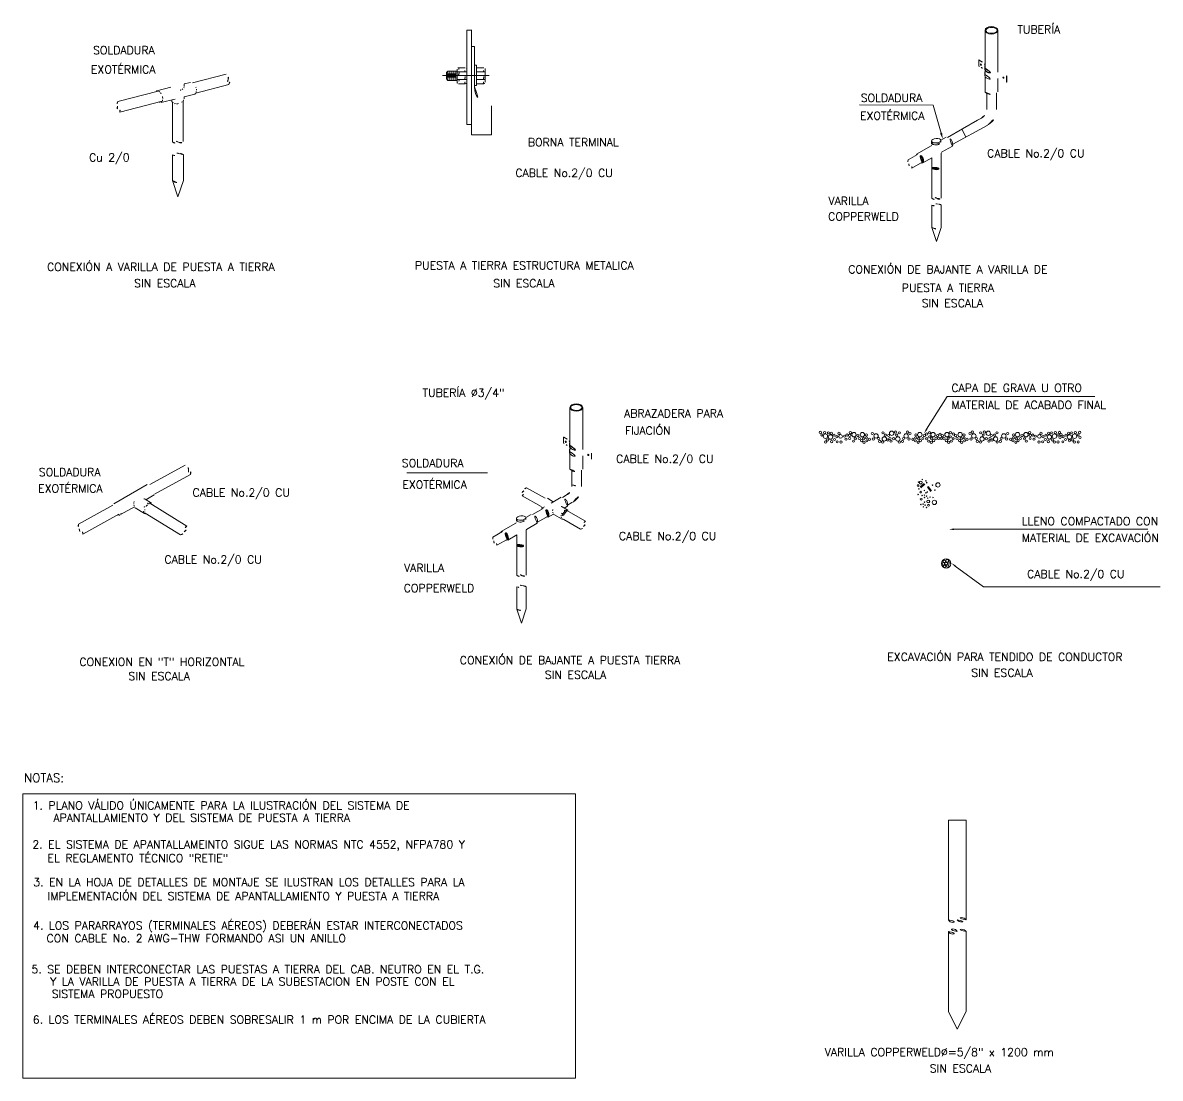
# Model space of a CAD drawing. Header units: millimetres. Extents: x 0 to 13122405194, y 0 to 58356550662.
# Drawn here: x 13122386837.7 to 13122386859.02, y 58356545444.86 to 58356545464.63 of the extents above; entities that cross this region are included whole.
import ezdxf
from ezdxf.enums import TextEntityAlignment as Align

# ---------------------------------------------------------------- set-up
doc = ezdxf.new("R2010")
doc.units = ezdxf.units.MM
doc.styles.add('ROMANS', font='romans.shx', dxfattribs={"height": 0.4})
doc.styles.add('SIMPLEX', font='simplex.shx', dxfattribs={"height": 150})

msp = doc.modelspace()

# ---------------------------------------------------------------- linework, layer by layer
at = {"color": 7, "lineweight": 15}
for p, q in [((13122386846.02009, 58356545464.49673), (13122386846.1104, 58356545464.49673)), ((13122386846.02009, 58356545462.7296), (13122386846.02009, 58356545464.49673)), ((13122386846.10626, 58356545464.49673), (13122386846.11541, 58356545464.49673)), ((13122386846.1104, 58356545462.53418), (13122386846.1104, 58356545464.49673)), ((13122386855.73393, 58356545463.75405), (13122386855.73393, 58356545464.49129)), ((13122386855.97388, 58356545463.70529), (13122386855.97388, 58356545464.49129)), ((13122386846.1104, 58356545464.19073), (13122386846.16637, 58356545464.19073)), ((13122386846.16637, 58356545463.43163), (13122386846.16637, 58356545464.19073)), ((13122386845.86921, 58356545463.79148), (13122386845.99173, 58356545463.79148)), ((13122386846.16637, 58356545463.83746), (13122386846.20272, 58356545463.83746)), ((13122386846.20272, 58356545463.4571), (13122386846.20272, 58356545463.83746)), ((13122386846.20272, 58356545463.79148), (13122386846.32936, 58356545463.79148)), ((13122386846.33135, 58356545463.79148), (13122386846.3405, 58356545463.79148)), ((13122386855.61463, 58356545463.93616), (13122386855.61902, 58356545463.9387)), ((13122386855.61463, 58356545463.93616), (13122386855.61463, 58356545463.82259)), ((13122386855.68045, 58356545463.89816), (13122386855.61463, 58356545463.93616)), ((13122386855.62742, 58356545463.8152), (13122386855.61463, 58356545463.82259)), ((13122386855.68484, 58356545463.9007), (13122386855.61902, 58356545463.9387)), ((13122386841.51069, 58356545463.6729), (13122386840.87875, 58356545463.50761)), ((13122386845.56407, 58356545463.64619), (13122386846.44148, 58356545463.64619)), ((13122386845.64113, 58356545463.70124), (13122386845.66904, 58356545463.72915)), ((13122386845.64113, 58356545463.70124), (13122386845.64113, 58356545463.58205)), ((13122386845.64113, 58356545463.58205), (13122386845.66904, 58356545463.55414)), ((13122386845.64955, 58356545463.68034), (13122386845.64955, 58356545463.60537)), ((13122386845.66904, 58356545463.72915), (13122386845.66904, 58356545463.55414)), ((13122386845.84084, 58356545463.72915), (13122386845.66904, 58356545463.72915)), ((13122386845.66914, 58356545463.68081), (13122386845.66914, 58356545463.60583)), ((13122386845.68768, 58356545463.68081), (13122386845.68768, 58356545463.60583)), ((13122386845.7037, 58356545463.72915), (13122386845.7037, 58356545463.55414)), ((13122386845.7234, 58356545463.68081), (13122386845.7234, 58356545463.60583)), ((13122386845.74121, 58356545463.72915), (13122386845.74121, 58356545463.55414)), ((13122386845.7609, 58356545463.68081), (13122386845.7609, 58356545463.60583)), ((13122386845.77872, 58356545463.72915), (13122386845.77872, 58356545463.55414)), ((13122386845.79927, 58356545463.68081), (13122386845.79927, 58356545463.60583)), ((13122386845.8162, 58356545463.72915), (13122386845.8162, 58356545463.55414)), ((13122386845.84084, 58356545463.71129), (13122386845.84084, 58356545463.76311)), ((13122386845.84084, 58356545463.57191), (13122386845.84084, 58356545463.71115)), ((13122386845.84084, 58356545463.71115), (13122386845.97721, 58356545463.71115)), ((13122386845.84084, 58356545463.57191), (13122386846.02009, 58356545463.57191)), ((13122386845.84084, 58356545463.51995), (13122386845.84084, 58356545463.57009)), ((13122386845.97831, 58356545463.71115), (13122386846.02009, 58356545463.71115)), ((13122386846.20272, 58356545463.71115), (13122386846.32599, 58356545463.71115)), ((13122386846.20272, 58356545463.57191), (13122386846.32594, 58356545463.57191)), ((13122386846.32599, 58356545463.57191), (13122386846.36886, 58356545463.57191)), ((13122386846.32708, 58356545463.71115), (13122386846.36886, 58356545463.71115)), ((13122386846.36886, 58356545463.71129), (13122386846.36886, 58356545463.76311)), ((13122386846.36886, 58356545463.57191), (13122386846.36886, 58356545463.71115)), ((13122386846.36886, 58356545463.51995), (13122386846.36886, 58356545463.57009)), ((13122386855.73393, 58356545463.33625), (13122386855.73393, 58356545463.62851)), ((13122386855.97388, 58356545463.33646), (13122386855.97388, 58356545463.58932)), ((13122386856.13663, 58356545463.63479), (13122386856.14102, 58356545463.63732)), ((13122386856.13663, 58356545463.63479), (13122386856.13663, 58356545463.52121)), ((13122386856.14102, 58356545463.63732), (13122386856.14102, 58356545463.52374)), ((13122386840.24002, 58356545463.35373), (13122386839.48518, 58356545463.15871)), ((13122386840.21142, 58356545463.3589), (13122386840.4762, 58356545463.42556)), ((13122386840.84256, 58356545463.51561), (13122386840.72581, 58356545463.48681)), ((13122386840.72628, 58356545463.43704), (13122386840.72628, 58356545463.48044)), ((13122386841.5629, 58356545463.477), (13122386840.94165, 58356545463.31447)), ((13122386840.9451, 58356545463.42886), (13122386840.94775, 58356545463.42091)), ((13122386845.84084, 58356545463.55414), (13122386845.66904, 58356545463.55414)), ((13122386845.87807, 58356545463.49159), (13122386845.86921, 58356545463.49159)), ((13122386845.98257, 58356545463.49159), (13122386845.87836, 58356545463.49159)), ((13122386845.98286, 58356545463.49159), (13122386845.99173, 58356545463.49159)), ((13122386846.16637, 58356545463.4571), (13122386846.20272, 58356545463.4571)), ((13122386846.20272, 58356545463.49159), (13122386846.33135, 58356545463.49159)), ((13122386846.33164, 58356545463.49159), (13122386846.3405, 58356545463.49159)), ((13122386856.13663, 58356545463.52121), (13122386856.14102, 58356545463.52374)), ((13122386840.3107, 58356545463.16306), (13122386839.51719, 58356545462.95901)), ((13122386840.55437, 58356545463.20342), (13122386840.28971, 58356545463.13773)), ((13122386840.49419, 58356545463.18849), (13122386840.49419, 58356545463.15886)), ((13122386840.50611, 58356545463.14352), (13122386840.50611, 58356545462.40379)), ((13122386840.70884, 58356545463.1731), (13122386840.70884, 58356545462.40606)), ((13122386840.9278, 58356545463.29511), (13122386840.72727, 58356545463.24565)), ((13122386840.72727, 58356545463.24565), (13122386840.72727, 58356545463.2165)), ((13122386855.76932, 58356545463.3116), (13122386855.76932, 58356545463.04591)), ((13122386855.95091, 58356545463.31901), (13122386855.95091, 58356545463.04807)), ((13122386846.48355, 58356545462.53418), (13122386846.48355, 58356545463.07726)), ((13122386854.76112, 58356545463.08968), (13122386853.38008, 58356545463.09496)), ((13122386854.90981, 58356545462.56805), (13122386854.76162, 58356545463.08937)), ((13122386855.76932, 58356545463.04591), (13122386855.76932, 58356545463.01034)), ((13122386855.9509, 58356545463.00939), (13122386855.95091, 58356545463.04807)), ((13122386846.02009, 58356545462.7296), (13122386846.1104, 58356545462.7296)), ((13122386855.59344, 58356545462.8063), (13122386855.03024, 58356545462.48585)), ((13122386855.12799, 58356545462.3614), (13122386855.77155, 58356545462.71099)), ((13122386855.66597, 58356545462.84757), (13122386855.59344, 58356545462.8063)), ((13122386855.7885, 58356545462.72064), (13122386855.79829, 58356545462.72682)), ((13122386846.1104, 58356545462.53418), (13122386846.48355, 58356545462.53418)), ((13122386855.29664, 58356545462.63743), (13122386855.37399, 58356545462.49503)), ((13122386854.72198, 58356545462.32711), (13122386854.4477, 58356545462.17104)), ((13122386854.73276, 58356545462.41447), (13122386854.73272, 58356545462.36131)), ((13122386854.73291, 58356545462.37917), (13122386854.73276, 58356545462.41447)), ((13122386855.00701, 58356545462.48929), (13122386854.90703, 58356545462.4324)), ((13122386854.9074, 58356545462.43), (13122386854.9074, 58356545462.4265)), ((13122386854.90747, 58356545462.39427), (13122386854.9074, 58356545462.4265)), ((13122386855.12175, 58356545462.32191), (13122386854.91884, 58356545462.20646)), ((13122386840.50793, 58356545462.15962), (13122386840.50793, 58356545461.6752)), ((13122386840.71067, 58356545462.15736), (13122386840.71067, 58356545461.67714)), ((13122386854.47094, 58356545462.16759), (13122386854.28984, 58356545462.06455)), ((13122386854.7387, 58356545462.10396), (13122386854.56953, 58356545462.0077)), ((13122386854.7387, 58356545461.91444), (13122386854.7387, 58356545462.10396)), ((13122386854.91332, 58356545462.19186), (13122386854.91332, 58356545461.92745)), ((13122386854.56752, 58356545462.02589), (13122386854.36377, 58356545461.90996)), ((13122386854.7387, 58356545461.91444), (13122386854.7387, 58356545461.34821)), ((13122386854.91332, 58356545461.92745), (13122386854.91332, 58356545461.35016)), ((13122386840.60819, 58356545461.37166), (13122386840.50793, 58356545461.6752)), ((13122386840.71067, 58356545461.67714), (13122386840.60819, 58356545461.37166)), ((13122386854.7387, 58356545461.21621), (13122386854.7387, 58356545460.79896)), ((13122386854.91332, 58356545461.21426), (13122386854.91332, 58356545460.80063)), ((13122386854.82505, 58356545460.53751), (13122386854.7387, 58356545460.79896)), ((13122386854.91332, 58356545460.80063), (13122386854.82505, 58356545460.53751)), ((13122386854.63844, 58356545457.01623), (13122386855.02654, 58356545457.63385)), ((13122386855.02654, 58356545457.63385), (13122386857.78874, 58356545457.63385)), ((13122386847.95469, 58356545456.68736), (13122386847.95469, 58356545457.4246)), ((13122386848.19464, 58356545456.6386), (13122386848.19464, 58356545457.4246)), ((13122386847.8354, 58356545456.86947), (13122386847.83978, 58356545456.872)), ((13122386847.90122, 58356545456.83147), (13122386847.8354, 58356545456.86947)), ((13122386847.8354, 58356545456.86947), (13122386847.8354, 58356545456.75589)), ((13122386847.84818, 58356545456.74851), (13122386847.8354, 58356545456.75589)), ((13122386847.90561, 58356545456.834), (13122386847.83978, 58356545456.872)), ((13122386847.95469, 58356545456.26955), (13122386847.95469, 58356545456.56181)), ((13122386848.3574, 58356545456.56809), (13122386848.36179, 58356545456.57063)), ((13122386848.3574, 58356545456.56809), (13122386848.3574, 58356545456.45451)), ((13122386848.36179, 58356545456.57063), (13122386848.36179, 58356545456.45705)), ((13122386840.74505, 58356545456.34579), (13122386840.08044, 58356545455.98064)), ((13122386848.19464, 58356545456.26978), (13122386848.19464, 58356545456.52263)), ((13122386848.3574, 58356545456.45451), (13122386848.36179, 58356545456.45705)), ((13122386840.84396, 58356545456.16889), (13122386840.17081, 58356545455.80004)), ((13122386846.40682, 58356545456.20328), (13122386844.8997, 58356545456.20328)), ((13122386847.99009, 58356545456.2449), (13122386847.99009, 58356545455.94364)), ((13122386848.17167, 58356545456.25231), (13122386848.17167, 58356545455.94301)), ((13122386839.40671, 58356545455.61838), (13122386840.034, 58356545455.98055)), ((13122386847.1402, 58356545455.92049), (13122386847.4923, 58356545455.72433)), ((13122386854.59576, 58356545456.00356), (13122386854.51708, 58356545455.93737)), ((13122386854.60835, 58356545455.98732), (13122386854.5303, 58356545455.92166)), ((13122386854.63605, 58356545456.02688), (13122386854.63371, 58356545456.00912)), ((13122386854.63371, 58356545456.00912), (13122386854.64656, 58356545456.01881)), ((13122386854.64656, 58356545456.01881), (13122386854.63605, 58356545456.02688)), ((13122386854.71527, 58356545455.85431), (13122386854.65308, 58356545455.93452)), ((13122386854.72981, 58356545455.86665), (13122386854.66768, 58356545455.94679)), ((13122386839.9922, 58356545455.70816), (13122386840.11395, 58356545455.63247)), ((13122386840.16319, 58356545455.786), (13122386840.00962, 58356545455.69733)), ((13122386847.05711, 58356545455.7719), (13122386847.41639, 58356545455.57262)), ((13122386847.53131, 58356545455.72424), (13122386847.63764, 58356545455.65665)), ((13122386847.60267, 58356545455.63592), (13122386847.7926, 58356545455.74399)), ((13122386847.8142, 58356545455.73961), (13122386847.88673, 58356545455.78088)), ((13122386854.64773, 58356545455.85247), (13122386854.64539, 58356545455.83471)), ((13122386854.64539, 58356545455.83471), (13122386854.65825, 58356545455.8444)), ((13122386854.65825, 58356545455.8444), (13122386854.64773, 58356545455.85247)), ((13122386839.39102, 58356545455.59534), (13122386838.74544, 58356545455.24063)), ((13122386839.79625, 58356545455.56139), (13122386839.53148, 58356545455.41917)), ((13122386839.9818, 58356545455.43905), (13122386839.80665, 58356545455.54813)), ((13122386840.0807, 58356545455.63027), (13122386840.77835, 58356545455.20065)), ((13122386847.45279, 58356545455.53396), (13122386847.25101, 58356545455.41915)), ((13122386847.42279, 58356545455.56082), (13122386847.44329, 58356545455.54616)), ((13122386847.42955, 58356545455.53741), (13122386847.48021, 58356545455.56624)), ((13122386847.80868, 58356545455.56371), (13122386847.91562, 58356545455.50196)), ((13122386847.8464, 58356545455.54193), (13122386847.90702, 58356545455.57642)), ((13122386847.92767, 58356545455.47591), (13122386847.88714, 58356545455.49931)), ((13122386847.91078, 58356545455.5979), (13122386847.99232, 58356545455.6443)), ((13122386847.92767, 58356545455.47591), (13122386848.24511, 58356545455.29264)), ((13122386848.00927, 58356545455.65395), (13122386848.01906, 58356545455.66013)), ((13122386839.49967, 58356545455.42377), (13122386838.8255, 58356545455.05437)), ((13122386839.99376, 58356545455.44574), (13122386840.65609, 58356545455.03891)), ((13122386846.94274, 58356545455.26041), (13122386846.66846, 58356545455.10435)), ((13122386846.95353, 58356545455.34778), (13122386846.95348, 58356545455.29462)), ((13122386846.95367, 58356545455.31247), (13122386846.95353, 58356545455.34778)), ((13122386847.22777, 58356545455.4226), (13122386847.1278, 58356545455.36572)), ((13122386847.12816, 58356545455.3633), (13122386847.12816, 58356545455.3598)), ((13122386847.12824, 58356545455.32758), (13122386847.12816, 58356545455.3598)), ((13122386847.34252, 58356545455.25522), (13122386847.13961, 58356545455.13976)), ((13122386847.54936, 58356545455.39226), (13122386847.34759, 58356545455.27744)), ((13122386847.54429, 58356545455.37003), (13122386847.64662, 58356545455.42826)), ((13122386847.80727, 58356545455.33175), (13122386847.65343, 58356545455.42075)), ((13122386847.84132, 58356545455.32419), (13122386847.81726, 58356545455.33808)), ((13122386847.84132, 58356545455.32419), (13122386848.15508, 58356545455.14304)), ((13122386846.6917, 58356545455.1009), (13122386846.5106, 58356545454.99786)), ((13122386846.95946, 58356545455.03726), (13122386846.7903, 58356545454.941)), ((13122386846.95946, 58356545455.03726), (13122386846.95946, 58356545454.84774)), ((13122386847.13408, 58356545455.12516), (13122386847.13408, 58356545454.94414)), ((13122386855.1499, 58356545455.1436), (13122386858.78573, 58356545455.1436)), ((13122386846.78828, 58356545454.9592), (13122386846.58454, 58356545454.84326)), ((13122386846.95946, 58356545454.84774), (13122386846.95946, 58356545454.28151)), ((13122386847.13408, 58356545454.94414), (13122386847.13408, 58356545454.86076)), ((13122386847.13408, 58356545454.86076), (13122386847.13408, 58356545454.28346)), ((13122386855.17544, 58356545454.45415), (13122386855.70519, 58356545454.0668)), ((13122386846.95946, 58356545454.06586), (13122386846.95946, 58356545453.64861)), ((13122386847.13408, 58356545454.06391), (13122386847.13408, 58356545453.65028)), ((13122386855.70472, 58356545454.06715), (13122386859.01686, 58356545454.06715)), ((13122386847.04581, 58356545453.38716), (13122386846.95946, 58356545453.64861)), ((13122386847.13408, 58356545453.65028), (13122386847.04581, 58356545453.38716)), ((13122386837.70068, 58356545450.18861), (13122386848.05917, 58356545450.18861)), ((13122386837.70068, 58356545444.85828), (13122386837.70068, 58356545450.18861)), ((13122386848.05917, 58356545450.18861), (13122386848.05917, 58356545444.85828)), ((13122386855.04785, 58356545449.69272), (13122386855.04785, 58356545447.82748)), ((13122386855.04785, 58356545449.69272), (13122386855.37704, 58356545449.69272)), ((13122386855.37704, 58356545449.69272), (13122386855.37704, 58356545447.82748)), ((13122386855.04785, 58356545447.60884), (13122386855.04785, 58356545446.10968)), ((13122386855.37704, 58356545447.60884), (13122386855.37704, 58356545446.10968)), ((13122386855.04785, 58356545446.10968), (13122386855.21244, 58356545445.77515)), ((13122386855.37704, 58356545446.10968), (13122386855.21244, 58356545445.77515)), ((13122386848.05917, 58356545444.85828), (13122386837.70068, 58356545444.85828))]:
    msp.add_line(p, q, dxfattribs=at)
for centre, radius in [((13122386852.64887, 58356545456.95966), 0.02102), ((13122386852.72717, 58356545456.95532), 0.02102), ((13122386852.79922, 58356545456.95099), 0.02102), ((13122386852.85247, 58356545456.94233), 0.02102), ((13122386852.99655, 58356545456.94233), 0.02102), ((13122386853.20955, 58356545456.95532), 0.02102), ((13122386853.27638, 58356545456.91579), 0.04129), ((13122386853.43518, 58356545456.91579), 0.04129), ((13122386853.61987, 58356545456.938), 0.02102), ((13122386853.82034, 58356545456.95099), 0.02102), ((13122386853.98388, 58356545456.9424), 0.04129), ((13122386854.05538, 58356545456.96444), 0.02102), ((13122386854.12583, 58356545456.95099), 0.02102), ((13122386854.28086, 58356545456.96444), 0.02102), ((13122386854.32629, 58356545456.938), 0.02102), ((13122386854.51098, 58356545456.91579), 0.04129), ((13122386854.69208, 58356545456.95359), 0.02102), ((13122386854.75782, 58356545456.91579), 0.04129), ((13122386855.01964, 58356545456.91579), 0.04129), ((13122386855.08537, 58356545456.95359), 0.02102), ((13122386855.26648, 58356545456.91579), 0.04129), ((13122386855.45117, 58356545456.938), 0.02102), ((13122386855.4966, 58356545456.96444), 0.02102), ((13122386855.65163, 58356545456.95099), 0.02102), ((13122386855.72207, 58356545456.96444), 0.02102), ((13122386855.79358, 58356545456.9424), 0.04129), ((13122386855.95712, 58356545456.95099), 0.02102), ((13122386856.15758, 58356545456.938), 0.02102), ((13122386856.34227, 58356545456.91579), 0.04129), ((13122386856.50108, 58356545456.91579), 0.04129), ((13122386856.56791, 58356545456.95532), 0.02102), ((13122386856.78091, 58356545456.94233), 0.02102), ((13122386856.92499, 58356545456.94233), 0.02102), ((13122386856.97824, 58356545456.95099), 0.02102), ((13122386857.05028, 58356545456.95532), 0.02102), ((13122386857.12859, 58356545456.95966), 0.02102), ((13122386857.30114, 58356545456.94233), 0.02102), ((13122386857.35439, 58356545456.95099), 0.02102), ((13122386857.42643, 58356545456.95532), 0.02102), ((13122386857.50474, 58356545456.95966), 0.02102), ((13122386852.67542, 58356545456.91197), 0.02102), ((13122386852.74295, 58356545456.88763), 0.04129), ((13122386852.74597, 58356545456.77774), 0.02102), ((13122386852.78042, 58356545456.81673), 0.02102), ((13122386852.83792, 58356545456.87303), 0.04129), ((13122386852.85873, 58356545456.78641), 0.02102), ((13122386852.90405, 58356545456.9071), 0.02102), ((13122386852.91198, 58356545456.82539), 0.02102), ((13122386852.95681, 58356545456.8779), 0.02102), ((13122386852.9621, 58356545456.78207), 0.02102), ((13122386853.02716, 58356545456.88277), 0.03441), ((13122386853.03414, 58356545456.77774), 0.02102), ((13122386853.10102, 58356545456.88763), 0.02102), ((13122386853.12835, 58356545456.8322), 0.02102), ((13122386853.14827, 58356545456.90797), 0.02102), ((13122386853.19599, 58356545456.90224), 0.02102), ((13122386853.19791, 58356545456.84382), 0.02102), ((13122386853.26906, 58356545456.79507), 0.02102), ((13122386853.30503, 58356545456.83895), 0.02102), ((13122386853.3505, 58356545456.89902), 0.02102), ((13122386853.3789, 58356545456.84382), 0.02102), ((13122386853.42302, 58356545456.80488), 0.02102), ((13122386853.45819, 58356545456.83895), 0.02102), ((13122386853.46639, 58356545456.77341), 0.02102), ((13122386853.50711, 58356545456.91201), 0.02102), ((13122386853.51174, 58356545456.85654), 0.02102), ((13122386853.51782, 58356545456.80063), 0.02102), ((13122386853.56532, 58356545456.82922), 0.02102), ((13122386853.63919, 58356545456.83408), 0.02102), ((13122386853.69172, 58356545456.89326), 0.04129), ((13122386853.74119, 58356545456.84382), 0.02102), ((13122386853.75878, 58356545456.79028), 0.02102), ((13122386853.81721, 58356545456.77774), 0.02102), ((13122386853.84645, 58356545456.83696), 0.04129), ((13122386853.86732, 58356545456.90768), 0.02102), ((13122386853.91236, 58356545456.8155), 0.02102), ((13122386853.92457, 58356545456.90113), 0.02102), ((13122386853.9515, 58356545456.84471), 0.02102), ((13122386853.96994, 58356545456.79412), 0.02102), ((13122386854.02008, 58356545456.83904), 0.02102), ((13122386854.07884, 58356545456.90768), 0.02102), ((13122386854.09971, 58356545456.83696), 0.04129), ((13122386854.12896, 58356545456.77774), 0.02102), ((13122386854.18739, 58356545456.79028), 0.02102), ((13122386854.20497, 58356545456.84382), 0.02102), ((13122386854.25445, 58356545456.89326), 0.04129), ((13122386854.30698, 58356545456.83408), 0.02102), ((13122386854.38084, 58356545456.82922), 0.02102), ((13122386854.42834, 58356545456.80063), 0.02102), ((13122386854.43442, 58356545456.85654), 0.02102), ((13122386854.43905, 58356545456.91201), 0.02102), ((13122386854.47977, 58356545456.77341), 0.02102), ((13122386854.48797, 58356545456.83895), 0.02102), ((13122386854.52314, 58356545456.80488), 0.02102), ((13122386854.56727, 58356545456.84382), 0.02102), ((13122386854.59567, 58356545456.89902), 0.02102), ((13122386854.63955, 58356545456.92748), 0.02102), ((13122386854.64113, 58356545456.83895), 0.02102), ((13122386854.67711, 58356545456.79507), 0.02102), ((13122386854.69208, 58356545456.87498), 0.02102), ((13122386854.72661, 58356545456.77341), 0.02102), ((13122386854.7348, 58356545456.83895), 0.02102), ((13122386854.76998, 58356545456.80488), 0.02102), ((13122386854.8141, 58356545456.84382), 0.02102), ((13122386854.8425, 58356545456.89902), 0.02102), ((13122386854.86534, 58356545456.84878), 0.02102), ((13122386854.89134, 58356545456.92554), 0.02102), ((13122386854.91211, 58356545456.84878), 0.02102), ((13122386854.93495, 58356545456.89902), 0.02102), ((13122386854.96336, 58356545456.84382), 0.02102), ((13122386855.00748, 58356545456.80488), 0.02102), ((13122386855.04265, 58356545456.83895), 0.02102), ((13122386855.05085, 58356545456.77341), 0.02102), ((13122386855.08537, 58356545456.87498), 0.02102), ((13122386855.10035, 58356545456.79507), 0.02102), ((13122386855.13633, 58356545456.83895), 0.02102), ((13122386855.13791, 58356545456.92748), 0.02102), ((13122386855.18179, 58356545456.89902), 0.02102), ((13122386855.21019, 58356545456.84382), 0.02102), ((13122386855.25431, 58356545456.80488), 0.02102), ((13122386855.28949, 58356545456.83895), 0.02102), ((13122386855.29768, 58356545456.77341), 0.02102), ((13122386855.3384, 58356545456.91201), 0.02102), ((13122386855.34304, 58356545456.85654), 0.02102), ((13122386855.34911, 58356545456.80063), 0.02102), ((13122386855.39661, 58356545456.82922), 0.02102), ((13122386855.47048, 58356545456.83408), 0.02102), ((13122386855.52301, 58356545456.89326), 0.04129), ((13122386855.57248, 58356545456.84382), 0.02102), ((13122386855.59007, 58356545456.79028), 0.02102), ((13122386855.6485, 58356545456.77774), 0.02102), ((13122386855.67774, 58356545456.83696), 0.04129), ((13122386855.69861, 58356545456.90768), 0.02102), ((13122386855.75737, 58356545456.83904), 0.02102), ((13122386855.80752, 58356545456.79412), 0.02102), ((13122386855.82596, 58356545456.84471), 0.02102), ((13122386855.85289, 58356545456.90113), 0.02102), ((13122386855.8651, 58356545456.8155), 0.02102), ((13122386855.91014, 58356545456.90768), 0.02102), ((13122386855.93101, 58356545456.83696), 0.04129), ((13122386855.96025, 58356545456.77774), 0.02102), ((13122386856.01868, 58356545456.79028), 0.02102), ((13122386856.03627, 58356545456.84382), 0.02102), ((13122386856.08574, 58356545456.89326), 0.04129), ((13122386856.13827, 58356545456.83408), 0.02102), ((13122386856.21214, 58356545456.82922), 0.02102), ((13122386856.25964, 58356545456.80063), 0.02102), ((13122386856.26571, 58356545456.85654), 0.02102), ((13122386856.27035, 58356545456.91201), 0.02102), ((13122386856.31107, 58356545456.77341), 0.02102), ((13122386856.31926, 58356545456.83895), 0.02102), ((13122386856.35444, 58356545456.80488), 0.02102), ((13122386856.39856, 58356545456.84382), 0.02102), ((13122386856.42696, 58356545456.89902), 0.02102), ((13122386856.47243, 58356545456.83895), 0.02102), ((13122386856.5084, 58356545456.79507), 0.02102), ((13122386856.57955, 58356545456.84382), 0.02102), ((13122386856.58146, 58356545456.90224), 0.02102), ((13122386856.62919, 58356545456.90797), 0.02102), ((13122386856.64911, 58356545456.8322), 0.02102), ((13122386856.67643, 58356545456.88763), 0.02102), ((13122386856.7503, 58356545456.88277), 0.03441), ((13122386856.74332, 58356545456.77774), 0.02102), ((13122386856.81536, 58356545456.78207), 0.02102), ((13122386856.82065, 58356545456.8779), 0.02102), ((13122386856.86548, 58356545456.82539), 0.02102), ((13122386856.87341, 58356545456.9071), 0.02102), ((13122386856.91873, 58356545456.78641), 0.02102), ((13122386856.93954, 58356545456.87303), 0.04129), ((13122386856.99703, 58356545456.81673), 0.02102), ((13122386857.03451, 58356545456.88763), 0.04129), ((13122386857.03149, 58356545456.77774), 0.02102), ((13122386857.10204, 58356545456.91197), 0.02102), ((13122386857.10296, 58356545456.7789), 0.02102), ((13122386857.13844, 58356545456.86347), 0.02102), ((13122386857.15892, 58356545456.91843), 0.02102), ((13122386857.19151, 58356545456.78207), 0.02102), ((13122386857.1968, 58356545456.8779), 0.02102), ((13122386857.24163, 58356545456.82539), 0.02102), ((13122386857.24956, 58356545456.9071), 0.02102), ((13122386857.31569, 58356545456.87303), 0.04129), ((13122386857.31641, 58356545456.80339), 0.02102), ((13122386857.37318, 58356545456.81673), 0.02102), ((13122386857.41066, 58356545456.88763), 0.04129), ((13122386857.40764, 58356545456.77774), 0.02102), ((13122386857.47819, 58356545456.91197), 0.02102), ((13122386857.47911, 58356545456.7789), 0.02102), ((13122386857.5146, 58356545456.86347), 0.02102), ((13122386854.47857, 58356545455.96255), 0.01617), ((13122386854.52841, 58356545456.01803), 0.02647), ((13122386854.85135, 58356545455.97395), 0.04129), ((13122386854.52734, 58356545455.83995), 0.01617), ((13122386854.53621, 58356545455.70509), 0.01617), ((13122386854.67027, 58356545455.66248), 0.02647), ((13122386854.78513, 58356545455.64705), 0.04129), ((13122386854.67364, 58356545455.59474), 0.01617), ((13122386855.00482, 58356545454.5015), 0.0873), ((13122386854.95176, 58356545454.4957), 0.02328), ((13122386854.97211, 58356545454.54194), 0.02328), ((13122386854.97502, 58356545454.45148), 0.02328), ((13122386855.00556, 58356545454.49973), 0.02328), ((13122386855.02446, 58356545454.55199), 0.02328), ((13122386855.03464, 58356545454.4555), 0.02328), ((13122386855.05791, 58356545454.51179), 0.02328)]:
    msp.add_circle(centre, radius, dxfattribs=at)
for centre, radius, start, end in [((13122386845.86921, 58356545463.76311), 0.02836, 90, 180), ((13122386845.96799, 58356545463.75712), 0.09599, 159.023869, 208.610372), ((13122386845.89295, 58356545463.75712), 0.09599, 331.389628, 20.976131), ((13122386845.99173, 58356545463.76311), 0.02836, 0, 90), ((13122386846.24172, 58356545463.75712), 0.09599, 331.389628, 20.976131), ((13122386846.3405, 58356545463.76311), 0.02836, 0, 90), ((13122386849.79421, 58356545453.66642), 11.70573, 59.795198, 60.110894), ((13122386855.62863, 58356545463.8084), 0.10365, 344.425803, 60.00007), ((13122386855.62863, 58356545463.69482), 0.10365, 344.425803, 58.169489), ((13122386855.63301, 58356545463.81094), 0.10365, 13.194414, 60.00007), ((13122386855.63301, 58356545463.81094), 0.10365, 344.425803, 346.805586), ((13122386841.46767, 58356545463.59745), 0.08686, 341.495727, 60.312375), ((13122386841.61015, 58356545463.53088), 0.07166, 147.020892, 228.752515), ((13122386841.48726, 58356545463.53004), 0.09238, 324.966242, 43.351964), ((13122386846.01658, 58356545463.64153), 0.15, 152.346239, 207.653761), ((13122386845.96799, 58356545463.52596), 0.09599, 151.389628, 200.976131), ((13122386845.84435, 58356545463.64153), 0.15, 332.346239, 27.653761), ((13122386845.89295, 58356545463.52596), 0.09599, 339.023869, 28.610372), ((13122386846.19313, 58356545463.64153), 0.15, 332.346239, 27.653761), ((13122386846.24172, 58356545463.52596), 0.09599, 339.023869, 28.610372), ((13122386840.25344, 58356545463.3082), 0.06585, 129.658764, 144.024466), ((13122386840.21336, 58356545463.29308), 0.06585, 77.323913, 91.689761), ((13122386840.20634, 58356545463.2619), 0.09781, 53.00587, 77.323913), ((13122386840.61755, 58356545463.51019), 0.14376, 283.449516, 299.99993), ((13122386840.64353, 58356545463.46517), 0.09179, 299.99993, 324.342931), ((13122386840.68275, 58356545463.43704), 0.04353, 324.342931, 0), ((13122386840.78529, 58356545463.37102), 0.16995, 0.362822, 17.072808), ((13122386840.82652, 58356545463.37128), 0.12871, 341.13998, 0.362822), ((13122386845.86921, 58356545463.51995), 0.02836, 180, 270), ((13122386845.99173, 58356545463.51995), 0.02836, 270, 0), ((13122386846.53176, 58356545463.43954), 0.36548, 181.239367, 262.418341), ((13122386846.3405, 58356545463.51995), 0.02836, 270, 0), ((13122386839.55549, 58356545463.10771), 0.08686, 144.048667, 222.389367), ((13122386840.27931, 58356545463.28943), 0.09781, 144.024466, 147.016591), ((13122386840.30214, 58356545463.23475), 0.09781, 241.500874, 262.699691), ((13122386840.18775, 58356545463.23721), 0.12871, 33.782754, 53.00587), ((13122386840.15347, 58356545463.21429), 0.16995, 0.362822, 33.782754), ((13122386840.22396, 58356545463.20456), 0.09781, 318.347983, 341.13998), ((13122386840.19471, 58356545463.21455), 0.12871, 341.13998, 0.362822), ((13122386840.55159, 58356545463.19114), 0.06585, 209.355039, 226.821978), ((13122386840.57346, 58356545463.21445), 0.09781, 226.821978, 251.13998), ((13122386840.58319, 58356545463.28493), 0.16995, 270.362932, 303.782785), ((13122386840.60612, 58356545463.25066), 0.12871, 303.782785, 323.005978), ((13122386840.6308, 58356545463.23206), 0.09781, 323.005978, 347.324044), ((13122386840.66198, 58356545463.22504), 0.06585, 347.324044, 352.545557), ((13122386840.85577, 58356545463.36129), 0.09781, 317.423985, 341.13998), ((13122386855.85378, 58356545463.47058), 0.18003, 228.260359, 311.842494), ((13122386839.56488, 58356545463.03814), 0.09238, 160.532808, 238.918826), ((13122386839.45217, 58356545462.98915), 0.07166, 335.132306, 56.863852), ((13122386840.58345, 58356545463.24369), 0.12871, 251.13998, 270.362932), ((13122386855.57467, 58356545463.01974), 0.19489, 297.936455, 357.232754), ((13122386855.61298, 58356545463.00939), 0.33792, 303.256877, 0.052019), ((13122386855.61298, 58356545463.00939), 0.33792, 297.559173, 301.293597), ((13122386840.55775, 58356545462.31247), 0.10492, 52.412925, 119.490482), ((13122386840.58866, 58356545462.49889), 0.12594, 229.040493, 294.470093), ((13122386840.66067, 58356545462.43938), 0.05857, 228.359754, 325.322699), ((13122386854.67273, 58356545462.36136), 0.05998, 325.17743, 359.950604), ((13122386854.99991, 58356545462.3614), 0.12808, 342.042514, 86.822728), ((13122386840.55958, 58356545462.25095), 0.10492, 240.509518, 307.587075), ((13122386840.59049, 58356545462.06452), 0.12594, 65.529907, 130.959507), ((13122386840.6625, 58356545462.12404), 0.05857, 34.677301, 131.640246), ((13122386854.47964, 58356545462.16196), 0.03321, 164.122425, 193.549393), ((13122386854.4406, 58356545462.04316), 0.12808, 342.042514, 86.822728), ((13122386854.45202, 58356545462.04965), 0.12808, 342.042514, 86.822728), ((13122386854.92761, 58356545462.19479), 0.01459, 126.931271, 191.624237), ((13122386854.36123, 58356545462.04219), 0.07481, 162.611397, 237.934658), ((13122386854.38508, 58356545461.98663), 0.07957, 176.078047, 254.464037), ((13122386854.30286, 58356545461.91996), 0.06172, 350.677741, 72.409169), ((13122386854.55219, 58356545462.02994), 0.0282, 232.814405, 307.952563), ((13122386840.60808, 58356545461.80405), 0.16319, 232.145106, 308.951368), ((13122386854.8098, 58356545461.43012), 0.10847, 229.040493, 294.470093), ((13122386854.8098, 58356545461.13429), 0.10847, 65.529907, 130.959507), ((13122386854.78318, 58356545461.26955), 0.09037, 52.412925, 119.490482), ((13122386854.78318, 58356545461.29487), 0.09037, 240.509518, 307.587075), ((13122386854.87183, 58356545461.37886), 0.05045, 228.359754, 325.322699), ((13122386854.87183, 58356545461.18555), 0.05045, 34.677301, 131.640246), ((13122386854.82495, 58356545460.90993), 0.14056, 232.145106, 308.951368), ((13122386842.01497, 58356545446.59973), 11.70573, 59.795198, 60.110894), ((13122386847.84939, 58356545456.74171), 0.10365, 344.425803, 60.00007), ((13122386847.85378, 58356545456.74424), 0.10365, 13.194414, 60.00007), ((13122386847.84939, 58356545456.62812), 0.10365, 344.425803, 58.169489), ((13122386847.85378, 58356545456.74424), 0.10365, 344.425803, 346.805586), ((13122386840.722, 58356545456.26205), 0.08686, 355.795388, 74.612189), ((13122386840.87651, 58356545456.23273), 0.07166, 161.32093, 243.052173), ((13122386840.75764, 58356545456.20156), 0.09238, 339.265756, 57.651682), ((13122386848.07455, 58356545456.40389), 0.18003, 228.260359, 311.842494), ((13122386847.15956, 58356545455.85014), 0.07296, 105.387811, 184.204612), ((13122386847.79543, 58356545455.95306), 0.19489, 297.936455, 357.232754), ((13122386848.07903, 58356545456.13573), 0.18003, 240.392742, 300.971478), ((13122386847.83375, 58356545455.9427), 0.33792, 303.256877, 0.052019), ((13122386839.94562, 58356545455.62166), 0.09825, 61.699896, 96.228729), ((13122386847.12963, 58356545455.79933), 0.0776, 122.348318, 200.734244), ((13122386847.02977, 58356545455.82552), 0.06019, 296.947827, 18.67907), ((13122386847.77673, 58356545455.61031), 0.13462, 345.423603, 83.227251), ((13122386839.463, 58356545455.46815), 0.08602, 335.65727, 0), ((13122386839.91082, 58356545455.61542), 0.12871, 167.736828, 186.960067), ((13122386839.88014, 58356545455.61167), 0.09781, 186.960067, 211.278227), ((13122386839.95111, 58356545455.60666), 0.16995, 160.39873, 167.736828), ((13122386839.85283, 58356545455.59508), 0.06585, 211.278227, 226.228685), ((13122386840.06231, 58356545455.49445), 0.09781, 186.960067, 211.278227), ((13122386840.13329, 58356545455.48943), 0.16995, 151.026958, 167.736828), ((13122386840.11392, 58356545455.48898), 0.12871, 167.736828, 186.960067), ((13122386840.08324, 58356545455.48523), 0.09781, 186.960067, 203.812648), ((13122386840.15421, 58356545455.48022), 0.16995, 134.317029, 167.736828), ((13122386840.10448, 58356545455.51894), 0.12871, 115.093919, 134.317029), ((13122386840.1254, 58356545455.50972), 0.12871, 115.093919, 134.317029), ((13122386840.09137, 58356545455.54693), 0.09781, 88.285417, 115.093919), ((13122386840.1123, 58356545455.53771), 0.09781, 91.853332, 115.093919), ((13122386840.03171, 58356545455.57953), 0.09781, 13.152664, 32.770979), ((13122386847.46149, 58356545455.52832), 0.03321, 164.122425, 193.549393), ((13122386847.42245, 58356545455.40952), 0.12808, 342.042514, 86.822728), ((13122386847.43387, 58356545455.41602), 0.12808, 342.042514, 86.822728), ((13122386847.74122, 58356545455.48159), 0.11087, 169.600458, 188.823383), ((13122386847.71491, 58356545455.47751), 0.08425, 188.823383, 213.14182), ((13122386847.77616, 58356545455.47518), 0.14638, 162.26204, 169.600458), ((13122386847.77101, 58356545455.48794), 0.08463, 63.563582, 98.092392), ((13122386847.94155, 58356545455.37997), 0.13116, 105.035426, 205.207382), ((13122386847.91064, 58356545455.40396), 0.11087, 116.957601, 136.180529), ((13122386847.89857, 58356545455.42769), 0.08425, 90.149062, 116.957601), ((13122386847.8463, 58356545455.45409), 0.08425, 15.015892, 34.634739), ((13122386847.83375, 58356545455.9427), 0.33792, 297.559173, 301.293597), ((13122386839.50867, 58356545455.49451), 0.08602, 250.864016, 264.342864), ((13122386839.50421, 58356545455.44951), 0.04079, 264.342864, 335.65727), ((13122386840.035, 58356545455.47785), 0.06585, 211.278227, 216.105374), ((13122386840.01173, 58356545455.47395), 0.04598, 229.377784, 270.493419), ((13122386840.00553, 58356545455.52556), 0.09781, 273.868617, 279.121398), ((13122386846.8935, 58356545455.29466), 0.05998, 325.17743, 359.950604), ((13122386847.22067, 58356545455.29471), 0.12808, 342.042514, 86.822728), ((13122386847.53404, 58356545455.3963), 0.0282, 232.814405, 291.327494), ((13122386847.69187, 58356545455.46246), 0.05672, 213.14182, 228.092408), ((13122386847.90133, 58356545455.38578), 0.11087, 169.600458, 188.823383), ((13122386847.87503, 58356545455.3817), 0.08425, 188.823383, 213.14182), ((13122386847.93627, 58356545455.37936), 0.14638, 152.890741, 169.600458), ((13122386847.83206, 58356545455.36263), 0.0396, 231.241527, 272.357027), ((13122386847.82527, 58356545455.40689), 0.08425, 275.732254, 280.985125), ((13122386848.27131, 58356545455.23676), 0.06172, 115.119238, 196.850697), ((13122386848.16983, 58356545455.26685), 0.07957, 300.519646, 18.905328), ((13122386838.8259, 58356545455.20792), 0.08686, 157.872352, 236.68908), ((13122386838.85218, 58356545455.14281), 0.09238, 174.832651, 253.218482), ((13122386838.75506, 58356545455.06751), 0.07166, 349.432392, 71.163583), ((13122386840.64471, 58356545455.12502), 0.08686, 277.526623, 356.343533), ((13122386840.68828, 58356545455.18007), 0.09238, 294.487015, 12.872725), ((13122386840.80178, 58356545455.13293), 0.07166, 109.086597, 190.818058), ((13122386846.70041, 58356545455.09526), 0.03321, 164.122425, 193.549393), ((13122386846.66137, 58356545454.97646), 0.12808, 342.042514, 86.822728), ((13122386846.67279, 58356545454.98296), 0.12808, 342.042514, 86.822728), ((13122386847.14837, 58356545455.12811), 0.01459, 126.931271, 191.624237), ((13122386848.13749, 58356545455.21576), 0.07481, 283.5953, 2.376058), ((13122386846.582, 58356545454.97549), 0.07481, 162.611397, 237.934658), ((13122386846.60585, 58356545454.91993), 0.07957, 176.078047, 254.464037), ((13122386846.52363, 58356545454.85326), 0.06172, 350.677741, 72.409169), ((13122386846.77295, 58356545454.96324), 0.0282, 232.814405, 307.952563), ((13122386847.03057, 58356545454.36343), 0.10847, 229.040493, 294.470093), ((13122386847.00395, 58356545454.20285), 0.09037, 52.412925, 119.490482), ((13122386847.09259, 58356545454.31216), 0.05045, 228.359754, 325.322699), ((13122386847.03057, 58356545453.98395), 0.10847, 65.529907, 130.959507), ((13122386847.00395, 58356545454.14452), 0.09037, 240.509518, 307.587075), ((13122386847.09259, 58356545454.03521), 0.05045, 34.677301, 131.640246), ((13122386847.04572, 58356545453.75959), 0.14056, 232.145106, 308.951368), ((13122386855.13015, 58356545447.87212), 0.09363, 208.477069, 331.522931), ((13122386855.29474, 58356545447.76436), 0.10371, 37.483118, 142.516882), ((13122386855.29474, 58356545447.89059), 0.10371, 217.483118, 322.516882), ((13122386855.13015, 58356545447.5642), 0.09363, 28.477069, 151.522931), ((13122386855.13015, 58356545447.65348), 0.09363, 208.477069, 331.522931), ((13122386855.29474, 58356545447.54573), 0.10371, 37.483118, 142.516882)]:
    msp.add_arc(centre, radius, start, end, dxfattribs=at)
for centre, major_axis, ratio in [((13122386855.8539, 58356545464.49129), (-0.11997, 0), 0.57735027), ((13122386855.65539, 58356545463.8493), (0.00678, -0.01175), 0.57735027), ((13122386856.07827, 58356545463.60516), (0.00678, -0.01175), 0.57735027), ((13122386854.82008, 58356545462.42223), (-0.08732, -0.00776), 0.47351658), ((13122386848.07467, 58356545457.4246), (-0.11997, 0), 0.57735027), ((13122386847.87616, 58356545456.78261), (0.00678, -0.01175), 0.57735027), ((13122386848.29904, 58356545456.53846), (0.00678, -0.01175), 0.57735027), ((13122386847.04084, 58356545455.35555), (-0.08732, -0.00776), 0.47351658)]:
    msp.add_ellipse(centre, major_axis=major_axis, ratio=ratio, dxfattribs=at)
for centre, major_axis, ratio, start_param, end_param in [((13122386855.86663, 58356545463.76773), (-0.13993, 0), 0.57735027, 6.12363275, 8.33814851), ((13122386855.87102, 58356545463.77027), (-0.13993, 0), 0.57735027, 6.12363275, 8.33814851), ((13122386855.86663, 58356545463.65415), (-0.13993, 0), 0.57735027, 6.12363275, 8.33814851), ((13122386854.82008, 58356545462.38813), (0.08732, 0.00776), 0.47351658, 3.03219554, 6.24430276), ((13122386854.82596, 58356545461.9227), (-0.08732, -0.00776), 0.47351658, 0.01213954, 3.069384), ((13122386854.82597, 58356545461.93607), (-0.08732, -0.00776), 0.47351658, 0.01187253, 3.06890899), ((13122386848.08739, 58356545456.70104), (-0.13993, 0), 0.57735027, 6.12363275, 8.33814851), ((13122386848.08739, 58356545456.58746), (-0.13993, 0), 0.57735027, 6.12363275, 8.33814851), ((13122386848.09178, 58356545456.70358), (-0.13993, 0), 0.57735027, 6.12363275, 8.33814851), ((13122386847.04084, 58356545455.32143), (0.08732, 0.00776), 0.47351658, 3.03219554, 6.24430276), ((13122386847.04673, 58356545454.86938), (-0.08732, -0.00776), 0.47351658, 0.01187253, 3.06890899), ((13122386847.04673, 58356545454.856), (-0.08732, -0.00776), 0.47351658, 0.01213954, 3.069384)]:
    msp.add_ellipse(centre, major_axis=major_axis, ratio=ratio, start_param=start_param, end_param=end_param, dxfattribs=at)
for points in [[(13122386855.74838, 58356545464.49129), (13122386855.74838, 58356545464.48639), (13122386855.74973, 58356545464.48139), (13122386855.75607, 58356545464.47079), (13122386855.76113, 58356545464.46529), (13122386855.77501, 58356545464.45507), (13122386855.78381, 58356545464.45039), (13122386855.81086, 58356545464.44032), (13122386855.8315, 58356545464.43665), (13122386855.87305, 58356545464.4363), (13122386855.89389, 58356545464.43961), (13122386855.92537, 58356545464.4506), (13122386855.93713, 58356545464.45735), (13122386855.95178, 58356545464.47054), (13122386855.95589, 58356545464.47668), (13122386855.95987, 58356545464.4881), (13122386855.95997, 58356545464.49341), (13122386855.95652, 58356545464.50474), (13122386855.95274, 58356545464.51085), (13122386855.94019, 58356545464.52276), (13122386855.93146, 58356545464.52847), (13122386855.9103, 58356545464.53779), (13122386855.8979, 58356545464.54142), (13122386855.86448, 58356545464.54696), (13122386855.8424, 58356545464.54691), (13122386855.80215, 58356545464.54002), (13122386855.7841, 58356545464.53317), (13122386855.76254, 58356545464.51884), (13122386855.7563, 58356545464.51231), (13122386855.74967, 58356545464.50095), (13122386855.74838, 58356545464.49608), (13122386855.74838, 58356545464.49129)], [(13122386847.96914, 58356545457.4246), (13122386847.96914, 58356545457.41969), (13122386847.9705, 58356545457.4147), (13122386847.97684, 58356545457.40411), (13122386847.9819, 58356545457.39859), (13122386847.99578, 58356545457.38837), (13122386848.00457, 58356545457.3837), (13122386848.03162, 58356545457.37362), (13122386848.05226, 58356545457.36996), (13122386848.09381, 58356545457.36961), (13122386848.11465, 58356545457.37292), (13122386848.14613, 58356545457.3839), (13122386848.15789, 58356545457.39066), (13122386848.17255, 58356545457.40384), (13122386848.17665, 58356545457.40999), (13122386848.18063, 58356545457.4214), (13122386848.18073, 58356545457.42671), (13122386848.17728, 58356545457.43804), (13122386848.1735, 58356545457.44415), (13122386848.16095, 58356545457.45606), (13122386848.15223, 58356545457.46177), (13122386848.13106, 58356545457.47109), (13122386848.11866, 58356545457.47472), (13122386848.08525, 58356545457.48026), (13122386848.06316, 58356545457.48021), (13122386848.02292, 58356545457.47334), (13122386848.00487, 58356545457.46648), (13122386847.98331, 58356545457.45216), (13122386847.97706, 58356545457.44563), (13122386847.97043, 58356545457.43425), (13122386847.96914, 58356545457.42938), (13122386847.96914, 58356545457.4246)]]:
    msp.add_open_spline(points, degree=3, knots=[0, 0, 0, 0, 0.3326057, 0.3326057, 0.66521141, 0.66521141, 0.99781711, 0.99781711, 1.55620375, 1.55620375, 2.11459038, 2.11459038, 2.57081949, 2.57081949, 2.9431915, 2.9431915, 3.31556351, 3.31556351, 3.68793553, 3.68793553, 4.06030754, 4.06030754, 4.43267955, 4.43267955, 5.00027121, 5.00027121, 5.56786286, 5.56786286, 5.9586225, 5.9586225, 6.28318531, 6.28318531, 6.28318531, 6.28318531], dxfattribs=at)
for points in [[(13122386854.92904, 58356545462.57352), (13122386854.94261, 58356545462.45265), (13122386854.89058, 58356545462.56258)], [(13122386854.62574, 58356545457.02421), (13122386854.65113, 58356545457.00825), (13122386854.59057, 58356545456.94004)], [(13122386855.1499, 58356545455.12861), (13122386855.1499, 58356545455.1586), (13122386855.05992, 58356545455.1436)], [(13122386855.16659, 58356545454.44204), (13122386855.18429, 58356545454.46625), (13122386855.10281, 58356545454.50725)]]:
    msp.add_solid(points, dxfattribs=at)

# ---------------------------------------------------------------- texts
at = {"color": 7, "lineweight": 15, "style": 'ROMANS'}
for s, height, p in [('TUBERÍA', 0.149958, (13122386856.7412, 58356545464.53378)), ('SOLDADURA', 0.149958, (13122386839.59564, 58356545464.11908)), ('EXOTÉRMICA', 0.149958, (13122386839.5829, 58356545463.7838)), ('SOLDADURA', 0.149958, (13122386853.98086, 58356545463.22608)), ('EXOTÉRMICA', 0.149958, (13122386853.99481, 58356545462.91748)), ('CABLE No.2/0 CU ', 0.1499579, (13122386856.7366, 58356545462.17587)), (' Cu 2/0', 0.149958, (13122386839.2705, 58356545462.09934)), ('CABLE No.2/0 CU', 0.1499579, (13122386847.84467, 58356545461.80898)), ('VARILLA ', 0.149958, (13122386853.22581, 58356545461.2944)), ('COPPERWELD', 0.149958, (13122386853.45471, 58356545461.00341)), ('TUBERÍA %%C3/4"', 0.1499579, (13122386845.96058, 58356545457.70123)), ('ABRAZADERA PARA', 0.1499579, (13122386849.89694, 58356545457.31475)), ('FIJACIÓN', 0.149958, (13122386849.41469, 58356545457.01681)), ('CABLE No.2/0 CU', 0.1499579, (13122386849.73334, 58356545456.45296)), ('SOLDADURA', 0.149958, (13122386845.38272, 58356545456.38425)), ('SOLDADURA', 0.149958, (13122386838.57956, 58356545456.21332)), ('EXOTÉRMICA', 0.149958, (13122386845.41844, 58356545456.00449)), ('EXOTÉRMICA', 0.149958, (13122386838.59351, 58356545455.93362)), ('CABLE No.2/0 CU', 0.1499579, (13122386841.79497, 58356545455.81994)), ('CABLE No.2/0 CU', 0.1499579, (13122386849.7853, 58356545455.00626)), ('CABLE No.2/0 CU', 0.1499579, (13122386841.26827, 58356545454.56702)), ('VARILLA ', 0.149958, (13122386845.27239, 58356545454.41853)), ('CABLE No.2/0 CU', 0.1499579, (13122386857.43435, 58356545454.29463)), ('COPPERWELD', 0.149958, (13122386845.50129, 58356545454.04166))]:
    msp.add_text(s, height=height, dxfattribs=at).set_placement(p, align=Align.MIDDLE)
at = {"color": 7, "lineweight": 15}
for s, height, style, p in [('BORNA TERMINAL', 0.1499579, 'ROMANS', (13122386847.16594, 58356545462.3199)), ('SIN ESCALA', 0.149958, 'ROMANS', (13122386846.51749, 58356545459.67675)), ('CAPA DE GRAVA U OTRO', 0.1499579, 'ROMANS', (13122386855.1023, 58356545457.71718)), ('MATERIAL DE ACABADO FINAL', 0.1499579, 'ROMANS', (13122386855.1023, 58356545457.39763)), ('.', 0.12845, 'SIMPLEX', (13122386854.4589, 58356545456.02277)), ('.', 0.12845, 'SIMPLEX', (13122386854.46368, 58356545455.89732)), ('.', 0.12845, 'SIMPLEX', (13122386854.53057, 58356545456.06898)), ('.', 0.12845, 'SIMPLEX', (13122386854.59746, 58356545456.04257)), ('.', 0.12845, 'SIMPLEX', (13122386854.6309, 58356545455.92372)), ('.', 0.12845, 'SIMPLEX', (13122386854.72168, 58356545455.96334)), ('.', 0.12845, 'SIMPLEX', (13122386854.45412, 58356545455.79166)), ('.', 0.12845, 'SIMPLEX', (13122386854.52579, 58356545455.77186)), ('.', 0.12845, 'SIMPLEX', (13122386854.56879, 58356545455.8643)), ('.', 0.12845, 'SIMPLEX', (13122386854.56879, 58356545455.77847)), ('.', 0.12845, 'SIMPLEX', (13122386854.57357, 58356545455.73224)), ('.', 0.12845, 'SIMPLEX', (13122386854.59746, 58356545455.81808)), ('.', 0.12845, 'SIMPLEX', (13122386854.60701, 58356545455.75865)), ('.', 0.12845, 'SIMPLEX', (13122386854.6309, 58356545455.71904)), ('.', 0.12845, 'SIMPLEX', (13122386854.6739, 58356545455.73885)), ('.', 0.12845, 'SIMPLEX', (13122386854.73124, 58356545455.73224)), ('.', 0.12845, 'SIMPLEX', (13122386854.76468, 58356545455.8709)), ('.', 0.12845, 'SIMPLEX', (13122386854.5019, 58356545455.60019)), ('.', 0.12845, 'SIMPLEX', (13122386854.5449, 58356545455.60679)), ('.', 0.12845, 'SIMPLEX', (13122386854.54968, 58356545455.56057)), ('.', 0.12845, 'SIMPLEX', (13122386854.57357, 58356545455.64641)), ('.', 0.12845, 'SIMPLEX', (13122386854.58312, 58356545455.58698)), ('.', 0.12845, 'SIMPLEX', (13122386854.60701, 58356545455.54736)), ('LLENO COMPACTADO CON', 0.1499579, 'ROMANS', (13122386856.42046, 58356545455.21845)), ('MATERIAL DE EXCAVACIÓN', 0.1499579, 'ROMANS', (13122386856.42046, 58356545454.90731)), ('SIN ESCALA', 0.149958, 'ROMANS', (13122386855.47601, 58356545452.37995)), ('NOTAS:', 0.162558, 'ROMANS', (13122386837.72423, 58356545450.4053)), ('1. PLANO VÁLIDO ÚNICAMENTE PARA LA ILUSTRACIÓN DEL SISTEMA DE  ', 0.1499579, 'ROMANS', (13122386837.88746, 58356545449.8953)), ('APANTALLAMIENTO Y DEL SISTEMA DE PUESTA A TIERRA', 0.1499579, 'ROMANS', (13122386838.27476, 58356545449.66341)), ('2. EL SISTEMA DE APANTALLAMEINTO SIGUE LAS NORMAS NTC 4552, NFPA780 Y', 0.1499579, 'ROMANS', (13122386837.88112, 58356545449.1636)), ('  EL REGLAMENTO TÉCNICO "RETIE"', 0.1499579, 'ROMANS', (13122386837.95886, 58356545448.90804)), ('3. EN LA HOJA DE DETALLES DE MONTAJE SE ILUSTRAN LOS DETALLES PARA LA', 0.1499579, 'ROMANS', (13122386837.8967, 58356545448.45725)), ('  IMPLEMENTACIÓN DEL SISTEMA DE APANTALLAMIENTO Y PUESTA A TIERRA', 0.1499579, 'ROMANS', (13122386837.96076, 58356545448.19688)), ('4. LOS PARARRAYOS (TERMINALES AÉREOS) DEBERÁN ESTAR INTERCONECTADOS', 0.1499579, 'ROMANS', (13122386837.89459, 58356545447.64382)), ('  CON CABLE No. 2 AWG-THW FORMANDO ASI UN ANILLO ', 0.1499579, 'ROMANS', (13122386837.94184, 58356545447.40493)), ('5. SE DEBEN INTERCONECTAR LAS PUESTAS A TIERRA DEL CAB. NEUTRO EN EL T.G.', 0.1499579, 'ROMANS', (13122386837.86359, 58356545446.82469)), (' Y LA VARILLA DE PUESTA A TIERRA DE LA SUBESTACION EN POSTE CON EL ', 0.1499579, 'ROMANS', (13122386838.11212, 58356545446.59425)), ('SISTEMA PROPUESTO', 0.1499579, 'ROMANS', (13122386838.24241, 58356545446.36333)), ('6. LOS TERMINALES AÉREOS DEBEN SOBRESALIR 1 m POR ENCIMA DE LA CUBIERTA ', 0.1499579, 'ROMANS', (13122386837.8893, 58356545445.88116)), ('VARILLA COPPERWELD%%C=5/8" x 1200 mm', 0.1499579, 'ROMANS', (13122386852.72874, 58356545445.27207))]:
    msp.add_text(s, height=height, dxfattribs=dict(at, style=style)).set_placement(p)
at = {"color": 7, "lineweight": 15, "style": 'ROMANS'}
for s, height, p in [('CONEXIÓN A VARILLA DE PUESTA A TIERRA ', 0.1499579, (13122386840.34044, 58356545460.06025)), ('SIN ESCALA ', 0.1499579, (13122386840.41411, 58356545459.75263)), ('CONEXION EN "T" HORIZONTAL', 0.1499579, (13122386840.30794, 58356545452.65814)), (' EXCAVACIÓN PARA TENDIDO DE CONDUCTOR', 0.1499579, (13122386856.05431, 58356545452.75244)), ('SIN ESCALA ', 0.1499579, (13122386840.30794, 58356545452.39205)), ('SIN ESCALA', 0.149958, (13122386855.27223, 58356545445.04308))]:
    msp.add_text(s, height=height, dxfattribs=at).set_placement(p, align=Align.MIDDLE_CENTER)
for s, p in [('PUESTA A TIERRA ESTRUCTURA METALICA', (13122386847.09991, 58356545460.01183, 136.46171)), ('CONEXIÓN DE BAJANTE A VARILLA DE', (13122386855.03759, 58356545459.93884)), ('PUESTA A TIERRA', (13122386855.03759, 58356545459.59275)), ('SIN ESCALA ', (13122386855.17212, 58356545459.30533)), ('CONEXIÓN DE BAJANTE A PUESTA TIERRA', (13122386847.95743, 58356545452.61542)), ('SIN ESCALA ', (13122386848.11124, 58356545452.34252))]:
    msp.add_text(s, height=0.1499579, dxfattribs=at).set_placement(p, align=Align.CENTER)

doc.saveas('drawing.dxf')
